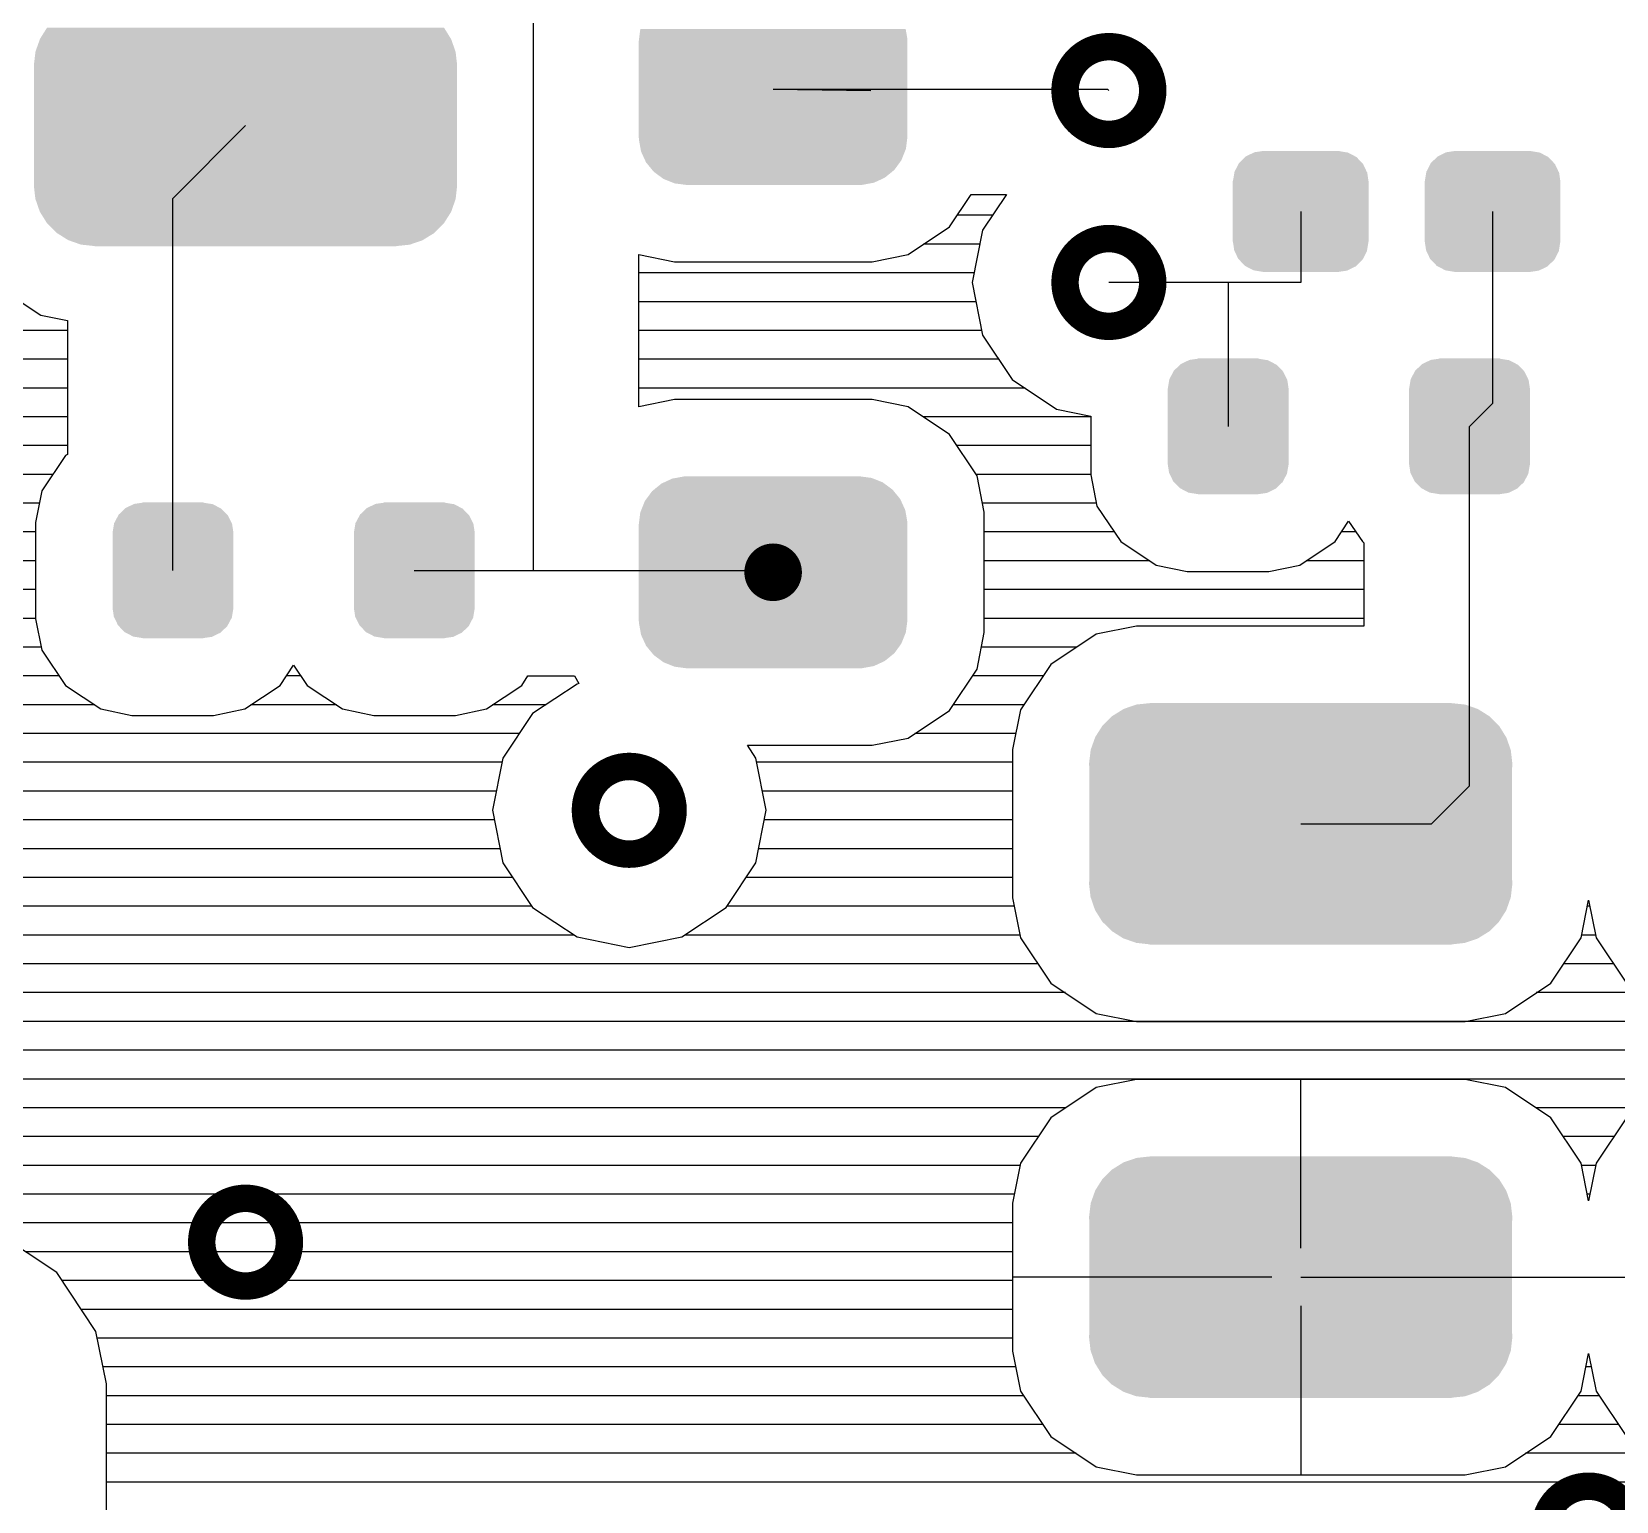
# Model space of a CAD drawing. Extents: x 295 to 953, y 10 to 290.
# Drawn here: x 678.27 to 699.25, y 164.36 to 183.81 of the extents above; entities that cross this region are included whole.
import ezdxf

# ---------------------------------------------------------------- set-up
doc = ezdxf.new("R2010")
doc.units = 0
doc.header["$LTSCALE"] = 5
doc.header["$MEASUREMENT"] = 0
doc.layers.get('0').update_dxf_attribs({"linetype": 'CONTINUOUS', "lineweight": 25})

msp = doc.modelspace()

# ---------------------------------------------------------------- linework, layer by layer
for p, q in [((684.907, 187.475), (684.907, 176.68)), ((688.082, 183.05), (688.717, 183.05)), ((688.082, 183.05), (689.378, 183.03)), ((688.717, 183.05), (692.507, 183.05)), ((692.507, 183.05), (692.527, 183.03)), ((680.137, 181.603), (681.097, 182.568)), ((680.137, 176.68), (680.137, 181.603)), ((690.419, 181.227), (690.703, 181.653)), ((690.703, 181.653), (691.171, 181.653)), ((691.171, 181.653), (690.856, 181.181)), ((690.983, 181.379), (690.515, 181.379)), ((695.067, 181.43), (695.067, 180.49)), ((697.607, 181.43), (697.607, 178.89)), ((689.87, 180.861), (690.419, 181.227)), ((690.856, 181.181), (690.719, 180.49)), ((686.304, 178.844), (686.304, 180.861)), ((686.304, 180.861), (686.777, 180.764)), ((689.393, 180.764), (689.87, 180.861)), ((690.82, 180.998), (690.073, 180.998)), ((686.777, 180.764), (689.393, 180.764)), ((690.744, 180.617), (686.304, 180.617)), ((690.719, 180.49), (690.856, 179.794)), ((694.107, 180.49), (692.527, 180.49)), ((694.107, 180.49), (694.107, 178.585)), ((695.067, 180.49), (694.107, 180.49)), ((678.049, 180.282), (678.389, 180.058)), ((690.769, 180.236), (686.304, 180.236)), ((678.389, 180.058), (678.74, 179.987)), ((678.74, 179.855), (678.049, 179.855)), ((678.74, 179.987), (678.74, 178.214)), ((690.846, 179.855), (686.304, 179.855)), ((690.856, 179.794), (691.247, 179.205)), ((678.74, 179.474), (678.049, 179.474)), ((691.069, 179.474), (686.304, 179.474)), ((691.247, 179.205), (691.836, 178.814)), ((678.74, 179.093), (678.049, 179.093)), ((691.42, 179.093), (686.304, 179.093)), ((686.777, 178.941), (686.304, 178.844)), ((689.393, 178.941), (686.777, 178.941)), ((689.87, 178.844), (689.393, 178.941)), ((690.419, 178.478), (689.87, 178.844)), ((691.836, 178.814), (692.288, 178.722)), ((697.607, 178.89), (697.302, 178.585)), ((678.74, 178.712), (678.049, 178.712)), ((692.288, 178.712), (690.073, 178.712)), ((692.288, 178.722), (692.288, 177.945)), ((697.302, 173.83), (697.302, 178.585)), ((678.74, 178.331), (678.049, 178.331)), ((690.785, 177.93), (690.419, 178.478)), ((692.288, 178.331), (690.515, 178.331)), ((678.715, 178.199), (678.4, 177.732)), ((678.74, 178.214), (678.715, 178.199)), ((678.547, 177.95), (678.049, 177.95)), ((692.288, 177.95), (690.775, 177.95)), ((690.876, 177.452), (690.785, 177.93)), ((692.288, 177.945), (692.37, 177.528)), ((678.4, 177.732), (678.318, 177.315)), ((678.369, 177.569), (678.049, 177.569)), ((692.365, 177.569), (690.856, 177.569)), ((692.37, 177.528), (692.685, 177.061)), ((678.318, 177.315), (678.318, 176.04)), ((690.876, 175.857), (690.876, 177.452)), ((695.524, 177.061), (695.702, 177.33)), ((695.702, 177.33), (695.885, 177.061)), ((678.318, 177.188), (678.049, 177.188)), ((692.603, 177.188), (690.876, 177.188)), ((695.799, 177.188), (695.611, 177.188)), ((692.685, 177.061), (693.152, 176.751)), ((695.057, 176.751), (695.524, 177.061)), ((695.885, 177.061), (695.905, 177.046)), ((695.905, 177.046), (695.905, 175.943)), ((678.318, 176.807), (678.049, 176.807)), ((683.332, 176.68), (684.907, 176.68)), ((684.907, 176.68), (688.062, 176.68)), ((688.062, 176.68), (688.082, 176.655)), ((693.071, 176.807), (690.876, 176.807)), ((693.152, 176.751), (693.563, 176.665)), ((693.563, 176.665), (694.645, 176.665)), ((694.645, 176.665), (695.057, 176.751)), ((695.905, 176.807), (695.138, 176.807)), ((678.318, 176.426), (678.049, 176.426)), ((695.905, 176.426), (690.876, 176.426)), ((678.318, 176.045), (678.049, 176.045)), ((678.318, 176.04), (678.4, 175.623)), ((695.905, 176.045), (690.876, 176.045)), ((690.785, 175.374), (690.876, 175.857)), ((692.359, 175.837), (691.76, 175.435)), ((692.893, 175.943), (692.359, 175.837)), ((695.905, 175.943), (692.893, 175.943)), ((678.395, 175.664), (678.049, 175.664)), ((678.4, 175.623), (678.715, 175.156)), ((692.095, 175.664), (690.841, 175.664)), ((681.554, 175.156), (681.732, 175.425)), ((681.732, 175.425), (681.915, 175.156)), ((691.76, 175.435), (691.359, 174.836)), ((678.633, 175.283), (678.049, 175.283)), ((681.829, 175.283), (681.641, 175.283)), ((684.755, 175.156), (684.836, 175.283)), ((684.836, 175.283), (685.451, 175.283)), ((685.486, 175.176), (684.897, 174.785)), ((685.451, 175.283), (685.512, 175.181)), ((685.512, 175.181), (685.486, 175.176)), ((690.419, 174.826), (690.785, 175.374)), ((691.658, 175.283), (690.719, 175.283)), ((678.715, 175.156), (679.182, 174.846)), ((681.087, 174.846), (681.554, 175.156)), ((681.915, 175.156), (682.382, 174.846)), ((684.287, 174.846), (684.755, 175.156)), ((679.101, 174.902), (677.958, 174.902)), ((679.182, 174.846), (679.593, 174.76)), ((679.593, 174.76), (680.675, 174.76)), ((680.675, 174.76), (681.087, 174.846)), ((682.301, 174.902), (681.168, 174.902)), ((682.382, 174.846), (682.794, 174.76)), ((682.794, 174.76), (683.876, 174.76)), ((683.876, 174.76), (684.287, 174.846)), ((685.07, 174.902), (684.369, 174.902)), ((684.897, 174.785), (684.506, 174.196)), ((689.87, 174.46), (690.419, 174.826)), ((691.399, 174.902), (690.465, 174.902)), ((691.359, 174.836), (691.252, 174.308)), ((684.719, 174.521), (677.739, 174.521)), ((687.854, 174.196), (687.742, 174.369)), ((687.742, 174.369), (689.393, 174.369)), ((689.393, 174.369), (689.87, 174.46)), ((691.298, 174.521), (689.957, 174.521)), ((684.496, 174.14), (677.358, 174.14)), ((684.506, 174.196), (684.369, 173.505)), ((687.991, 173.505), (687.854, 174.196)), ((691.252, 174.14), (687.864, 174.14)), ((691.252, 174.308), (691.252, 172.347)), ((684.419, 173.759), (676.977, 173.759)), ((691.252, 173.759), (687.94, 173.759)), ((696.799, 173.327), (697.302, 173.83)), ((684.369, 173.505), (684.506, 172.809)), ((687.854, 172.809), (687.991, 173.505)), ((684.394, 173.378), (676.596, 173.378)), ((691.252, 173.378), (687.965, 173.378)), ((695.067, 173.327), (696.799, 173.327)), ((684.47, 172.997), (676.215, 172.997)), ((691.252, 172.997), (687.889, 172.997)), ((684.506, 172.809), (684.897, 172.22)), ((687.462, 172.22), (687.854, 172.809)), ((684.633, 172.616), (675.834, 172.616)), ((691.252, 172.616), (687.727, 172.616)), ((691.252, 172.347), (691.359, 171.818)), ((698.781, 171.818), (698.877, 172.316)), ((698.877, 172.316), (698.979, 171.818)), ((684.892, 172.235), (675.453, 172.235)), ((684.897, 172.22), (685.486, 171.829)), ((686.873, 171.829), (687.462, 172.22)), ((691.277, 172.235), (687.467, 172.235)), ((698.897, 172.235), (698.862, 172.235)), ((685.451, 171.854), (675.072, 171.854)), ((685.486, 171.829), (686.177, 171.691)), ((686.177, 171.691), (686.873, 171.829)), ((691.354, 171.854), (686.909, 171.854)), ((698.974, 171.854), (698.786, 171.854)), ((691.359, 171.818), (691.76, 171.219)), ((698.379, 171.219), (698.781, 171.818)), ((698.979, 171.818), (699.38, 171.219)), ((691.592, 171.473), (674.392, 171.473)), ((699.212, 171.473), (698.547, 171.473)), ((691.76, 171.219), (692.359, 170.818)), ((697.78, 170.818), (698.379, 171.219)), ((691.953, 171.092), (673.325, 171.092)), ((699.573, 171.092), (698.186, 171.092)), ((692.359, 170.818), (692.893, 170.711)), ((697.246, 170.711), (697.78, 170.818)), ((714.437, 170.711), (673.706, 170.711)), ((692.893, 170.711), (697.246, 170.711)), ((714.188, 170.33), (673.894, 170.33)), ((714.112, 169.949), (673.985, 169.949)), ((692.893, 169.944), (692.359, 169.837)), ((697.246, 169.944), (692.893, 169.944)), ((695.067, 167.709), (695.067, 169.944)), ((697.78, 169.837), (697.246, 169.944)), ((692.359, 169.837), (691.76, 169.436)), ((698.379, 169.436), (697.78, 169.837)), ((691.953, 169.568), (673.995, 169.568)), ((699.573, 169.568), (698.186, 169.568)), ((691.76, 169.436), (691.359, 168.836)), ((698.781, 168.836), (698.379, 169.436)), ((699.38, 169.436), (698.979, 168.836)), ((691.592, 169.187), (673.985, 169.187)), ((699.212, 169.187), (698.547, 169.187)), ((691.354, 168.806), (673.985, 168.806)), ((691.359, 168.836), (691.252, 168.308)), ((698.877, 168.339), (698.781, 168.836)), ((698.974, 168.806), (698.786, 168.806)), ((698.979, 168.836), (698.877, 168.339)), ((691.277, 168.425), (673.985, 168.425)), ((691.252, 168.308), (691.252, 166.347)), ((698.897, 168.425), (698.862, 168.425)), ((691.252, 168.044), (677.16, 168.044)), ((678.598, 167.389), (677.81, 167.912)), ((691.252, 167.663), (678.186, 167.663)), ((679.116, 166.606), (678.598, 167.389)), ((691.252, 167.282), (678.669, 167.282)), ((694.686, 167.328), (691.252, 167.328)), ((695.067, 167.328), (702.687, 167.328)), ((691.252, 166.901), (678.923, 166.901)), ((695.067, 166.947), (695.067, 164.712)), ((679.258, 165.915), (679.116, 166.606)), ((691.252, 166.52), (679.136, 166.52)), ((691.252, 166.347), (691.359, 165.819)), ((698.781, 165.819), (698.877, 166.317)), ((698.877, 166.317), (698.979, 165.819)), ((691.298, 166.139), (679.212, 166.139)), ((698.918, 166.139), (698.842, 166.139)), ((679.258, 162.751), (679.258, 165.915)), ((691.399, 165.758), (679.258, 165.758)), ((691.359, 165.819), (691.76, 165.22)), ((698.379, 165.22), (698.781, 165.819)), ((699.019, 165.758), (698.74, 165.758)), ((698.979, 165.819), (699.38, 165.22)), ((691.658, 165.377), (679.258, 165.377)), ((699.278, 165.377), (698.481, 165.377)), ((691.76, 165.22), (692.359, 164.818)), ((697.78, 164.818), (698.379, 165.22)), ((692.095, 164.996), (679.258, 164.996)), ((699.715, 164.996), (698.044, 164.996)), ((692.359, 164.818), (692.893, 164.712)), ((692.893, 164.712), (697.246, 164.712)), ((697.246, 164.712), (697.78, 164.818)), ((714.625, 164.615), (679.258, 164.615))]:
    msp.add_line(p, q)
for points, const_width in [([(693.108, 183.03, -1), (691.947, 183.03, -1)], 0.363), ([(693.108, 180.49, -1), (691.947, 180.49, -1)], 0.363), ([(688.273, 176.655, -1), (687.892, 176.655, -1)], 0.381), ([(686.758, 173.505, -1), (685.597, 173.505, -1)], 0.363), ([(681.678, 167.79, -1), (680.517, 167.79, -1)], 0.363), ([(699.458, 163.98, -1), (698.297, 163.98, -1)], 0.363)]:
    msp.add_lwpolyline(points, format="xyb", close=True, dxfattribs=dict(const_width=const_width))
for points in [[(683.817, 183.714), (683.725, 183.862), (678.376, 183.714), (678.47, 183.862)], [(689.859, 183.718), (689.837, 183.844), (686.308, 183.718), (686.324, 183.844)], [(683.878, 183.544), (683.82, 183.709), (678.316, 183.544), (678.375, 183.709)], [(683.82, 183.709), (683.817, 183.714), (678.375, 183.709), (678.376, 183.714)], [(689.86, 183.685), (689.859, 183.718), (686.304, 183.685), (686.308, 183.718)], [(689.86, 182.415), (689.86, 183.685), (686.304, 182.415), (686.304, 183.685)], [(683.899, 183.365), (683.879, 183.539), (678.295, 183.365), (678.316, 183.539)], [(683.896, 183.302), (683.899, 183.365), (678.298, 183.302), (678.295, 183.365)], [(683.879, 183.539), (683.878, 183.544), (678.316, 183.539), (678.316, 183.544)], [(683.896, 181.834), (683.896, 183.302), (678.298, 181.834), (678.298, 183.302)], [(689.856, 182.382), (689.86, 182.415), (686.305, 182.382), (686.304, 182.415)], [(689.84, 182.256), (689.856, 182.382), (686.328, 182.256), (686.305, 182.382)], [(689.827, 182.225), (689.84, 182.256), (686.333, 182.225), (686.328, 182.256)], [(689.78, 182.107), (689.827, 182.225), (686.387, 182.107), (686.333, 182.225)], [(689.76, 182.079), (689.78, 182.107), (686.4, 182.079), (686.387, 182.107)], [(695.882, 182.069), (695.805, 182.15), (694.249, 182.069), (694.332, 182.15)], [(695.805, 182.15), (695.79, 182.158), (694.332, 182.15), (694.34, 182.158)], [(695.79, 182.158), (695.693, 182.209), (694.34, 182.158), (694.446, 182.209)], [(695.693, 182.209), (695.668, 182.213), (694.446, 182.209), (694.454, 182.213)], [(695.668, 182.213), (695.567, 182.23), (694.454, 182.213), (694.567, 182.23)], [(698.422, 182.069), (698.345, 182.15), (696.789, 182.069), (696.872, 182.15)], [(698.345, 182.15), (698.33, 182.158), (696.872, 182.15), (696.88, 182.158)], [(698.33, 182.158), (698.233, 182.209), (696.88, 182.158), (696.986, 182.209)], [(698.233, 182.209), (698.208, 182.213), (696.986, 182.209), (696.994, 182.213)], [(698.208, 182.213), (698.107, 182.23), (696.994, 182.213), (697.107, 182.23)], [(689.686, 181.978), (689.76, 182.079), (686.483, 181.978), (686.4, 182.079)], [(689.657, 181.955), (689.686, 181.978), (686.502, 181.955), (686.483, 181.978)], [(689.561, 181.877), (689.657, 181.955), (686.608, 181.877), (686.502, 181.955)], [(695.964, 181.831), (695.948, 181.944), (694.17, 181.831), (694.189, 181.944)], [(695.948, 181.944), (695.941, 181.956), (694.189, 181.944), (694.191, 181.956)], [(695.941, 181.956), (695.893, 182.058), (694.191, 181.956), (694.244, 182.058)], [(695.893, 182.058), (695.882, 182.069), (694.244, 182.058), (694.249, 182.069)], [(698.504, 181.831), (698.488, 181.944), (696.71, 181.831), (696.729, 181.944)], [(698.488, 181.944), (698.481, 181.956), (696.729, 181.944), (696.731, 181.956)], [(698.481, 181.956), (698.433, 182.058), (696.731, 181.956), (696.784, 182.058)], [(698.433, 182.058), (698.422, 182.069), (696.784, 182.058), (696.789, 182.069)], [(683.899, 181.77), (683.896, 181.834), (678.295, 181.77), (678.298, 181.834)], [(683.879, 181.596), (683.899, 181.77), (678.315, 181.596), (678.295, 181.77)], [(689.525, 181.86), (689.561, 181.877), (686.631, 181.86), (686.608, 181.877)], [(689.416, 181.81), (689.525, 181.86), (686.757, 181.81), (686.631, 181.86)], [(689.366, 181.801), (689.416, 181.81), (686.78, 181.801), (686.757, 181.81)], [(689.258, 181.781), (689.366, 181.801), (686.932, 181.781), (686.78, 181.801)], [(689.225, 181.78), (689.258, 181.781), (686.939, 181.78), (686.932, 181.781)], [(695.966, 181.028), (695.966, 181.831), (694.168, 181.028), (694.168, 181.831)], [(698.506, 181.028), (698.506, 181.831), (696.708, 181.028), (696.708, 181.831)], [(683.878, 181.591), (683.879, 181.596), (678.317, 181.591), (678.315, 181.596)], [(683.82, 181.426), (683.878, 181.591), (678.374, 181.426), (678.317, 181.591)], [(683.818, 181.422), (683.82, 181.426), (678.377, 181.422), (678.374, 181.426)], [(683.724, 181.274), (683.818, 181.422), (678.469, 181.274), (678.377, 181.422)], [(683.722, 181.27), (683.724, 181.274), (678.473, 181.27), (678.469, 181.274)], [(683.597, 181.146), (683.722, 181.27), (678.597, 181.146), (678.473, 181.27)], [(683.594, 181.143), (683.597, 181.146), (678.602, 181.143), (678.597, 181.146)], [(683.444, 181.051), (683.594, 181.143), (678.749, 181.051), (678.602, 181.143)], [(683.44, 181.048), (683.444, 181.051), (678.756, 181.048), (678.749, 181.051)], [(683.273, 180.991), (683.44, 181.048), (678.919, 180.991), (678.756, 181.048)], [(683.27, 180.99), (683.273, 180.991), (678.929, 180.99), (678.919, 180.991)], [(683.096, 180.972), (683.27, 180.99), (679.098, 180.972), (678.929, 180.99)], [(683.096, 180.968), (683.096, 180.972), (679.098, 180.968), (679.098, 180.972)], [(695.946, 180.916), (695.964, 181.028), (694.187, 180.916), (694.17, 181.028)], [(695.944, 180.903), (695.946, 180.916), (694.193, 180.903), (694.187, 180.916)], [(695.891, 180.801), (695.944, 180.903), (694.241, 180.801), (694.193, 180.903)], [(698.486, 180.916), (698.504, 181.028), (696.727, 180.916), (696.71, 181.028)], [(698.484, 180.903), (698.486, 180.916), (696.733, 180.903), (696.727, 180.916)], [(698.431, 180.801), (698.484, 180.903), (696.781, 180.801), (696.733, 180.903)], [(695.885, 180.791), (695.891, 180.801), (694.252, 180.791), (694.241, 180.801)], [(695.802, 180.71), (695.885, 180.791), (694.329, 180.71), (694.252, 180.791)], [(695.794, 180.702), (695.802, 180.71), (694.344, 180.702), (694.329, 180.71)], [(695.688, 180.651), (695.794, 180.702), (694.442, 180.651), (694.344, 180.702)], [(695.68, 180.647), (695.688, 180.651), (694.466, 180.647), (694.442, 180.651)], [(695.567, 180.63), (695.68, 180.647), (694.567, 180.63), (694.466, 180.647)], [(698.425, 180.791), (698.431, 180.801), (696.792, 180.791), (696.781, 180.801)], [(698.342, 180.71), (698.425, 180.791), (696.869, 180.71), (696.792, 180.791)], [(698.334, 180.702), (698.342, 180.71), (696.884, 180.702), (696.869, 180.71)], [(698.228, 180.651), (698.334, 180.702), (696.982, 180.651), (696.884, 180.702)], [(698.22, 180.647), (698.228, 180.651), (697.006, 180.647), (696.982, 180.651)], [(698.107, 180.63), (698.22, 180.647), (697.107, 180.63), (697.006, 180.647)], [(694.824, 179.323), (694.746, 179.402), (693.388, 179.323), (693.471, 179.402)], [(694.746, 179.402), (694.73, 179.41), (693.471, 179.402), (693.479, 179.41)], [(694.73, 179.41), (694.634, 179.461), (693.479, 179.41), (693.585, 179.461)], [(694.634, 179.461), (694.608, 179.465), (693.585, 179.461), (693.594, 179.465)], [(694.608, 179.465), (694.508, 179.481), (693.594, 179.465), (693.706, 179.481)], [(694.508, 179.481), (694.508, 179.484), (693.706, 179.481), (693.706, 179.484)], [(698.019, 179.323), (697.942, 179.402), (696.583, 179.323), (696.666, 179.402)], [(697.942, 179.402), (697.926, 179.41), (696.666, 179.402), (696.675, 179.41)], [(697.926, 179.41), (697.829, 179.461), (696.675, 179.41), (696.78, 179.461)], [(697.829, 179.461), (697.803, 179.465), (696.78, 179.461), (696.789, 179.465)], [(697.803, 179.465), (697.704, 179.481), (696.789, 179.465), (696.901, 179.481)], [(697.704, 179.481), (697.704, 179.484), (696.901, 179.481), (696.901, 179.484)], [(694.907, 179.085), (694.89, 179.197), (693.307, 179.085), (693.326, 179.197)], [(694.89, 179.197), (694.884, 179.21), (693.326, 179.197), (693.328, 179.21)], [(694.884, 179.21), (694.835, 179.311), (693.328, 179.21), (693.382, 179.311)], [(694.835, 179.311), (694.824, 179.323), (693.382, 179.311), (693.388, 179.323)], [(698.102, 179.085), (698.085, 179.197), (696.502, 179.085), (696.521, 179.197)], [(698.085, 179.197), (698.079, 179.21), (696.521, 179.197), (696.523, 179.21)], [(698.079, 179.21), (698.03, 179.311), (696.523, 179.21), (696.577, 179.311)], [(698.03, 179.311), (698.019, 179.323), (696.577, 179.311), (696.583, 179.323)], [(694.907, 179.083), (694.907, 179.085), (693.307, 179.083), (693.307, 179.085)], [(694.907, 178.087), (694.907, 179.083), (693.307, 178.087), (693.307, 179.083)], [(698.102, 179.083), (698.102, 179.085), (696.502, 179.083), (696.502, 179.085)], [(698.102, 178.087), (698.102, 179.083), (696.502, 178.087), (696.502, 179.083)], [(689.407, 177.895), (689.384, 177.904), (686.748, 177.895), (686.799, 177.904)], [(689.384, 177.904), (689.232, 177.924), (686.799, 177.904), (686.906, 177.924)], [(689.232, 177.924), (689.225, 177.925), (686.906, 177.924), (686.939, 177.925)], [(694.907, 178.085), (694.907, 178.087), (693.307, 178.085), (693.307, 178.087)], [(694.888, 177.973), (694.907, 178.085), (693.324, 177.973), (693.307, 178.085)], [(694.886, 177.96), (694.888, 177.973), (693.33, 177.96), (693.324, 177.973)], [(694.832, 177.859), (694.886, 177.96), (693.379, 177.859), (693.33, 177.96)], [(698.102, 178.085), (698.102, 178.087), (696.502, 178.085), (696.502, 178.087)], [(698.083, 177.973), (698.102, 178.085), (696.519, 177.973), (696.502, 178.085)], [(698.081, 177.96), (698.083, 177.973), (696.526, 177.96), (696.519, 177.973)], [(698.028, 177.859), (698.081, 177.96), (696.575, 177.859), (696.526, 177.96)], [(689.764, 177.626), (689.681, 177.727), (686.405, 177.626), (686.479, 177.727)], [(689.681, 177.727), (689.662, 177.75), (686.479, 177.727), (686.507, 177.75)], [(689.662, 177.75), (689.556, 177.828), (686.507, 177.75), (686.603, 177.828)], [(689.556, 177.828), (689.533, 177.845), (686.603, 177.828), (686.639, 177.845)], [(689.533, 177.845), (689.407, 177.895), (686.639, 177.845), (686.748, 177.895)], [(694.826, 177.847), (694.832, 177.859), (693.39, 177.847), (693.379, 177.859)], [(694.743, 177.768), (694.826, 177.847), (693.468, 177.768), (693.39, 177.847)], [(694.735, 177.76), (694.743, 177.768), (693.484, 177.76), (693.468, 177.768)], [(694.629, 177.709), (694.735, 177.76), (693.58, 177.709), (693.484, 177.76)], [(694.62, 177.705), (694.629, 177.709), (693.606, 177.705), (693.58, 177.709)], [(694.508, 177.689), (694.62, 177.705), (693.706, 177.689), (693.606, 177.705)], [(698.022, 177.847), (698.028, 177.859), (696.586, 177.847), (696.575, 177.859)], [(697.939, 177.768), (698.022, 177.847), (696.663, 177.768), (696.586, 177.847)], [(697.93, 177.76), (697.939, 177.768), (696.679, 177.76), (696.663, 177.768)], [(697.824, 177.709), (697.93, 177.76), (696.776, 177.709), (696.679, 177.76)], [(697.815, 177.705), (697.824, 177.709), (696.802, 177.705), (696.776, 177.709)], [(697.704, 177.689), (697.815, 177.705), (696.901, 177.689), (696.802, 177.705)], [(680.854, 177.418), (680.776, 177.497), (679.418, 177.418), (679.501, 177.497)], [(680.776, 177.497), (680.76, 177.505), (679.501, 177.497), (679.509, 177.505)], [(680.76, 177.505), (680.664, 177.556), (679.509, 177.505), (679.615, 177.556)], [(680.664, 177.556), (680.638, 177.56), (679.615, 177.556), (679.624, 177.56)], [(680.638, 177.56), (680.538, 177.576), (679.624, 177.56), (679.736, 177.576)], [(680.538, 177.576), (680.538, 177.579), (679.736, 177.576), (679.736, 177.579)], [(684.049, 177.418), (683.972, 177.497), (682.613, 177.418), (682.696, 177.497)], [(683.972, 177.497), (683.956, 177.505), (682.696, 177.497), (682.705, 177.505)], [(683.956, 177.505), (683.859, 177.556), (682.705, 177.505), (682.81, 177.556)], [(683.859, 177.556), (683.833, 177.56), (682.81, 177.556), (682.819, 177.56)], [(683.833, 177.56), (683.734, 177.576), (682.819, 177.56), (682.931, 177.576)], [(683.734, 177.576), (683.734, 177.579), (682.931, 177.576), (682.931, 177.579)], [(689.831, 177.48), (689.777, 177.598), (686.337, 177.48), (686.384, 177.598)], [(689.777, 177.598), (689.764, 177.626), (686.384, 177.598), (686.405, 177.626)], [(694.508, 177.686), (694.508, 177.689), (693.706, 177.686), (693.706, 177.689)], [(697.704, 177.686), (697.704, 177.689), (696.901, 177.686), (696.901, 177.689)], [(680.937, 177.18), (680.92, 177.292), (679.337, 177.18), (679.356, 177.292)], [(680.92, 177.292), (680.914, 177.305), (679.356, 177.292), (679.358, 177.305)], [(680.914, 177.305), (680.865, 177.406), (679.358, 177.305), (679.412, 177.406)], [(680.865, 177.406), (680.854, 177.418), (679.412, 177.406), (679.418, 177.418)], [(684.132, 177.18), (684.115, 177.292), (682.532, 177.18), (682.551, 177.292)], [(684.115, 177.292), (684.109, 177.305), (682.551, 177.292), (682.553, 177.305)], [(684.109, 177.305), (684.06, 177.406), (682.553, 177.305), (682.607, 177.406)], [(684.06, 177.406), (684.049, 177.418), (682.607, 177.406), (682.613, 177.418)], [(689.86, 177.29), (689.859, 177.323), (686.304, 177.29), (686.308, 177.323)], [(689.86, 176.02), (689.86, 177.29), (686.304, 176.02), (686.304, 177.29)], [(689.859, 177.323), (689.837, 177.449), (686.308, 177.323), (686.324, 177.449)], [(689.837, 177.449), (689.831, 177.48), (686.324, 177.449), (686.337, 177.48)], [(680.937, 177.178), (680.937, 177.18), (679.337, 177.178), (679.337, 177.18)], [(680.937, 176.182), (680.937, 177.178), (679.337, 176.182), (679.337, 177.178)], [(684.132, 177.178), (684.132, 177.18), (682.532, 177.178), (682.532, 177.18)], [(684.132, 176.182), (684.132, 177.178), (682.532, 176.182), (682.532, 177.178)], [(680.937, 176.18), (680.937, 176.182), (679.337, 176.18), (679.337, 176.182)], [(680.918, 176.068), (680.937, 176.18), (679.354, 176.068), (679.337, 176.18)], [(680.916, 176.055), (680.918, 176.068), (679.36, 176.055), (679.354, 176.068)], [(680.862, 175.954), (680.916, 176.055), (679.409, 175.954), (679.36, 176.055)], [(684.132, 176.18), (684.132, 176.182), (682.532, 176.18), (682.532, 176.182)], [(684.113, 176.068), (684.132, 176.18), (682.549, 176.068), (682.532, 176.18)], [(684.111, 176.055), (684.113, 176.068), (682.556, 176.055), (682.549, 176.068)], [(684.058, 175.954), (684.111, 176.055), (682.605, 175.954), (682.556, 176.055)], [(689.856, 175.987), (689.86, 176.02), (686.305, 175.987), (686.304, 176.02)], [(680.856, 175.942), (680.862, 175.954), (679.42, 175.942), (679.409, 175.954)], [(680.773, 175.863), (680.856, 175.942), (679.498, 175.863), (679.42, 175.942)], [(680.765, 175.855), (680.773, 175.863), (679.514, 175.855), (679.498, 175.863)], [(680.659, 175.804), (680.765, 175.855), (679.61, 175.804), (679.514, 175.855)], [(684.052, 175.942), (684.058, 175.954), (682.616, 175.942), (682.605, 175.954)], [(683.969, 175.863), (684.052, 175.942), (682.693, 175.863), (682.616, 175.942)], [(683.96, 175.855), (683.969, 175.863), (682.709, 175.855), (682.693, 175.863)], [(683.854, 175.804), (683.96, 175.855), (682.806, 175.804), (682.709, 175.855)], [(689.84, 175.861), (689.856, 175.987), (686.328, 175.861), (686.305, 175.987)], [(689.827, 175.829), (689.84, 175.861), (686.333, 175.829), (686.328, 175.861)], [(689.78, 175.712), (689.827, 175.829), (686.387, 175.712), (686.333, 175.829)], [(680.65, 175.8), (680.659, 175.804), (679.636, 175.8), (679.61, 175.804)], [(680.538, 175.784), (680.65, 175.8), (679.736, 175.784), (679.636, 175.8)], [(680.538, 175.781), (680.538, 175.784), (679.736, 175.781), (679.736, 175.784)], [(683.845, 175.8), (683.854, 175.804), (682.832, 175.8), (682.806, 175.804)], [(683.734, 175.784), (683.845, 175.8), (682.931, 175.784), (682.832, 175.8)], [(683.734, 175.781), (683.734, 175.784), (682.931, 175.781), (682.931, 175.784)], [(689.76, 175.683), (689.78, 175.712), (686.4, 175.683), (686.387, 175.712)], [(689.686, 175.582), (689.76, 175.683), (686.483, 175.582), (686.4, 175.683)], [(689.657, 175.559), (689.686, 175.582), (686.502, 175.559), (686.483, 175.582)], [(689.561, 175.481), (689.657, 175.559), (686.608, 175.481), (686.502, 175.559)], [(689.525, 175.464), (689.561, 175.481), (686.631, 175.464), (686.608, 175.481)], [(689.416, 175.414), (689.525, 175.464), (686.757, 175.414), (686.631, 175.464)], [(689.366, 175.405), (689.416, 175.414), (686.78, 175.405), (686.757, 175.414)], [(689.258, 175.385), (689.366, 175.405), (686.932, 175.385), (686.78, 175.405)], [(689.225, 175.385), (689.258, 175.385), (686.939, 175.385), (686.932, 175.385)], [(697.562, 174.752), (697.415, 174.844), (692.571, 174.752), (692.72, 174.844)], [(697.415, 174.844), (697.409, 174.847), (692.72, 174.844), (692.724, 174.847)], [(697.409, 174.847), (697.245, 174.904), (692.724, 174.847), (692.891, 174.904)], [(697.245, 174.904), (697.235, 174.905), (692.891, 174.904), (692.894, 174.905)], [(697.235, 174.905), (697.066, 174.923), (692.894, 174.905), (693.068, 174.923)], [(697.066, 174.923), (697.066, 174.927), (693.068, 174.923), (693.068, 174.927)], [(697.787, 174.473), (697.695, 174.621), (692.346, 174.473), (692.44, 174.621)], [(697.695, 174.621), (697.691, 174.625), (692.44, 174.621), (692.443, 174.625)], [(697.691, 174.625), (697.568, 174.749), (692.443, 174.625), (692.567, 174.749)], [(697.568, 174.749), (697.562, 174.752), (692.567, 174.749), (692.571, 174.752)], [(697.848, 174.304), (697.79, 174.469), (692.286, 174.304), (692.345, 174.469)], [(697.79, 174.469), (697.787, 174.473), (692.345, 174.469), (692.346, 174.473)], [(697.869, 174.125), (697.849, 174.299), (692.265, 174.125), (692.286, 174.299)], [(697.849, 174.299), (697.848, 174.304), (692.286, 174.299), (692.286, 174.304)], [(697.866, 174.061), (697.869, 174.125), (692.268, 174.061), (692.265, 174.125)], [(697.866, 172.593), (697.866, 174.061), (692.268, 172.593), (692.268, 174.061)], [(697.869, 172.53), (697.866, 172.593), (692.265, 172.53), (692.268, 172.593)], [(697.849, 172.356), (697.869, 172.53), (692.285, 172.356), (692.265, 172.53)], [(697.848, 172.351), (697.849, 172.356), (692.287, 172.351), (692.285, 172.356)], [(697.79, 172.186), (697.848, 172.351), (692.344, 172.186), (692.287, 172.351)], [(697.788, 172.181), (697.79, 172.186), (692.347, 172.181), (692.344, 172.186)], [(697.694, 172.033), (697.788, 172.181), (692.439, 172.033), (692.347, 172.181)], [(697.692, 172.029), (697.694, 172.033), (692.443, 172.029), (692.439, 172.033)], [(697.567, 171.906), (697.692, 172.029), (692.567, 171.906), (692.443, 172.029)], [(697.564, 171.903), (697.567, 171.906), (692.572, 171.903), (692.567, 171.906)], [(697.414, 171.81), (697.564, 171.903), (692.719, 171.81), (692.572, 171.903)], [(697.41, 171.808), (697.414, 171.81), (692.726, 171.808), (692.719, 171.81)], [(697.243, 171.751), (697.41, 171.808), (692.889, 171.751), (692.726, 171.808)], [(697.24, 171.75), (697.243, 171.751), (692.899, 171.75), (692.889, 171.751)], [(697.066, 171.731), (697.24, 171.75), (693.068, 171.731), (692.899, 171.75)], [(697.066, 171.727), (697.066, 171.731), (693.068, 171.727), (693.068, 171.731)], [(697.409, 168.847), (697.245, 168.904), (692.724, 168.847), (692.891, 168.904)], [(697.245, 168.904), (697.235, 168.905), (692.891, 168.904), (692.894, 168.905)], [(697.235, 168.905), (697.066, 168.924), (692.894, 168.905), (693.068, 168.924)], [(697.066, 168.924), (697.066, 168.928), (693.068, 168.924), (693.068, 168.928)], [(697.691, 168.626), (697.568, 168.749), (692.443, 168.626), (692.567, 168.749)], [(697.568, 168.749), (697.562, 168.752), (692.567, 168.749), (692.571, 168.752)], [(697.562, 168.752), (697.415, 168.845), (692.571, 168.752), (692.72, 168.845)], [(697.415, 168.845), (697.409, 168.847), (692.72, 168.845), (692.724, 168.847)], [(697.848, 168.304), (697.79, 168.469), (692.286, 168.304), (692.345, 168.469)], [(697.79, 168.469), (697.787, 168.474), (692.345, 168.469), (692.346, 168.474)], [(697.787, 168.474), (697.695, 168.622), (692.346, 168.474), (692.44, 168.622)], [(697.695, 168.622), (697.691, 168.626), (692.44, 168.622), (692.443, 168.626)], [(697.869, 168.125), (697.849, 168.299), (692.265, 168.125), (692.286, 168.299)], [(697.849, 168.299), (697.848, 168.304), (692.286, 168.299), (692.286, 168.304)], [(697.866, 168.062), (697.869, 168.125), (692.268, 168.062), (692.265, 168.125)], [(697.866, 166.594), (697.866, 168.062), (692.268, 166.594), (692.268, 168.062)], [(697.869, 166.53), (697.866, 166.594), (692.265, 166.53), (692.268, 166.594)], [(697.849, 166.356), (697.869, 166.53), (692.285, 166.356), (692.265, 166.53)], [(697.848, 166.351), (697.849, 166.356), (692.287, 166.351), (692.285, 166.356)], [(697.79, 166.186), (697.848, 166.351), (692.344, 166.186), (692.287, 166.351)], [(697.788, 166.182), (697.79, 166.186), (692.347, 166.182), (692.344, 166.186)], [(697.694, 166.034), (697.788, 166.182), (692.439, 166.034), (692.347, 166.182)], [(697.692, 166.03), (697.694, 166.034), (692.443, 166.03), (692.439, 166.034)], [(697.567, 165.906), (697.692, 166.03), (692.567, 165.906), (692.443, 166.03)], [(697.564, 165.903), (697.567, 165.906), (692.572, 165.903), (692.567, 165.906)], [(697.414, 165.811), (697.564, 165.903), (692.719, 165.811), (692.572, 165.903)], [(697.41, 165.808), (697.414, 165.811), (692.726, 165.808), (692.719, 165.811)], [(697.243, 165.751), (697.41, 165.808), (692.889, 165.751), (692.726, 165.808)], [(697.24, 165.75), (697.243, 165.751), (692.899, 165.75), (692.889, 165.751)], [(697.066, 165.732), (697.24, 165.75), (693.068, 165.732), (692.899, 165.75)], [(697.066, 165.728), (697.066, 165.732), (693.068, 165.728), (693.068, 165.732)]]:
    msp.add_solid(points)

doc.saveas('drawing.dxf')
